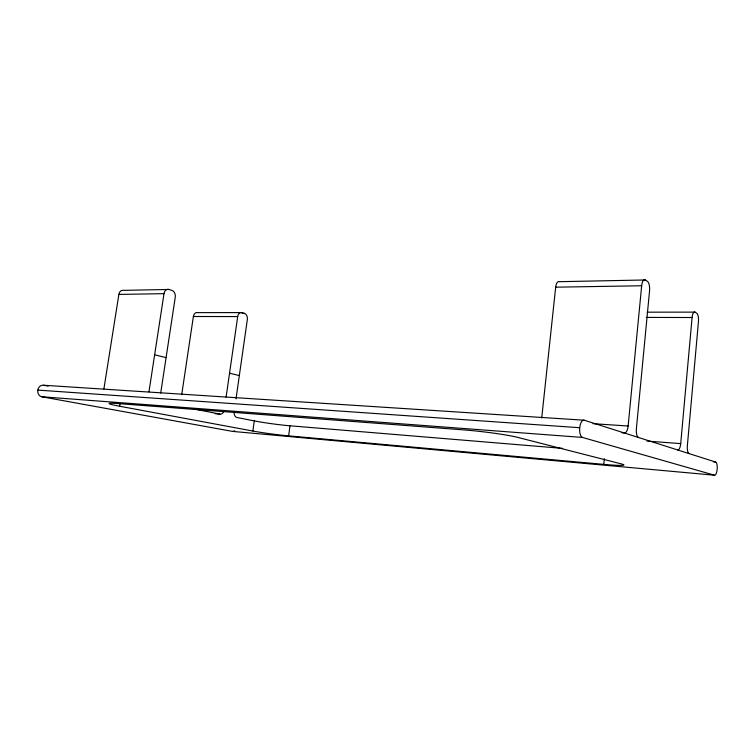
<?xml version="1.0" encoding="UTF-8"?>
<svg xmlns="http://www.w3.org/2000/svg" width="755" height="755" viewBox="0 0 755 755"><rect width="100%" height="100%" fill="white"/><g stroke="black" fill="none" stroke-linecap="round" stroke-linejoin="round"><path stroke-width="1.13" d="M677.612 449.942A7.21 2.529 -86.8 0 0 680.717 443.61L692.09 317.515A7.022 2.407 -88.9 0 1 695.044 312.126L696.78 313.25A6.993 2.388 -88.9 0 1 698.46 321.526L687.352 445.827A7.022 2.407 -86.7 0 0 689.088 453.595M621.941 432.794L624.291 432.964A8.05 3.162 -86.9 0 0 628.132 426.009L641.665 285.758A7.833 2.973 -89.6 0 1 645.308 279.973L647.45 281.36A7.795 2.954 -89.6 0 1 649.564 290.732L636.38 428.774A7.824 2.982 -86.8 0 0 638.579 437.513M603.755 464.372A32.937 1.887 6.6 0 0 621.384 463.919L517.855 437.419A38.798 2.756 6.8 0 0 464.089 429.925L116.544 403.472A30.568 1.642 7.9 0 0 119.639 406.247L252.868 431.039A26.019 1.255 7.5 0 0 288.636 435.871L603.755 464.372L604.321 458.7M541.731 417.93L555.68 287.183A7.437 3.313 -90 0 1 559.691 281.681L645.308 279.973M288.636 435.871L290.005 425.792L562.683 448.385M252.868 431.039L254.284 420.912L236.985 417.487A5.209 3.586 -85 0 1 234.135 412.079M226.113 397.083L237.702 316.581A5.209 3.586 89.6 0 1 241.959 312.589L244.582 313.419A5.191 3.567 89.6 0 1 247.329 319.573L236.013 398.829M181.719 394.639L193.384 316.496A5.03 3.633 89.3 0 1 197.687 312.636L241.959 312.589M160.702 393.091L175.264 297.168A5.625 4.162 87.5 0 0 172.036 290.43L168.969 289.458L123.877 290.354A5.436 4.219 86.8 0 0 118.875 294.412L103.907 388.872M148.962 391.854L164.005 293.667A5.644 4.19 87.4 0 1 168.969 289.458M119.639 406.247L119.998 403.916M118.875 294.412L164.005 293.667M555.68 287.183L641.665 285.758M647.101 312.174L695.044 312.126M242.251 313.419L244.582 313.419M193.384 316.496L237.702 316.581M646.299 317.421L692.09 317.515M43.63 385.248L584.219 420.205L715.664 462.06A6.625 2.123 -86.5 0 1 717.174 469.27A6.625 2.123 -86.5 0 1 714.532 475.216L232.512 431.398L41.723 396.762A5.842 4.889 -83.4 0 1 37.844 390.108A5.842 4.889 -83.4 0 1 43.63 385.248L48.188 386.126M593.005 423.678L628.132 426.009M37.844 390.099L579.708 427.707A8.701 3.69 -86.7 0 1 584.219 420.205M646.903 441.09L680.717 443.61M41.723 396.762L582.464 437.438L714.532 475.216M215.232 413.74L219.903 414.108A5.304 3.718 -85 0 0 223.961 411.013M713.324 461.862L715.664 462.06M193.422 408.861L219.903 414.108M154.633 354.803L166.091 357.606M229.558 373.187L239.326 375.584M582.464 437.438A8.701 3.69 -86.7 0 1 579.708 427.717M234.73 430.709A4.823 3.322 -84.1 0 1 232.512 431.398M290.005 425.792A25.991 1.51 7.6 0 1 254.284 420.912"/></g></svg>
